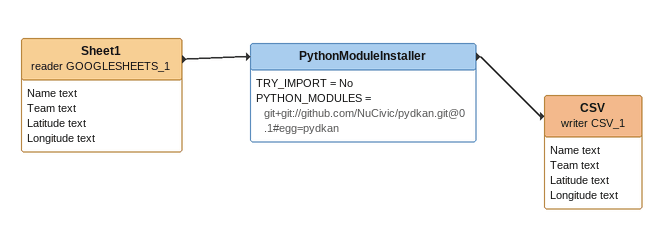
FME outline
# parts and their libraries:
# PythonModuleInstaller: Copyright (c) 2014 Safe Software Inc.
Sheet1 (reader GOOGLESHEETS_1)
    attributes: Name text, Team text, Latitude text, Longitude text
    -> PythonModuleInstaller
PythonModuleInstaller
    TRY_IMPORT = No
    PYTHON_MODULES = git+git://github.com/NuCivic/pydkan.git@0.1#egg=pydkan
    -> CSV (writer CSV_1)
CSV (writer CSV_1)
    attributes: Name text, Team text, Latitude text, Longitude text
